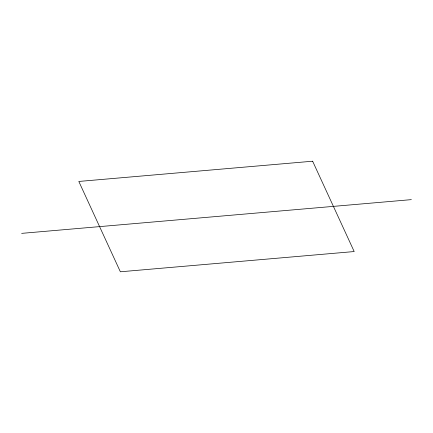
<?xml version="1.0" encoding="UTF-8"?>
<svg xmlns="http://www.w3.org/2000/svg" width="433" height="433" viewBox="0 0 433 433"><rect width="100%" height="100%" fill="white"/><g stroke="black" fill="none" stroke-linecap="round" stroke-linejoin="round"><path stroke-width="0.65" d="M21.65 233.365L411.35 199.635M312.631 161.211L78.811 181.449L120.369 271.789L354.189 251.551L312.631 161.211"/></g></svg>
